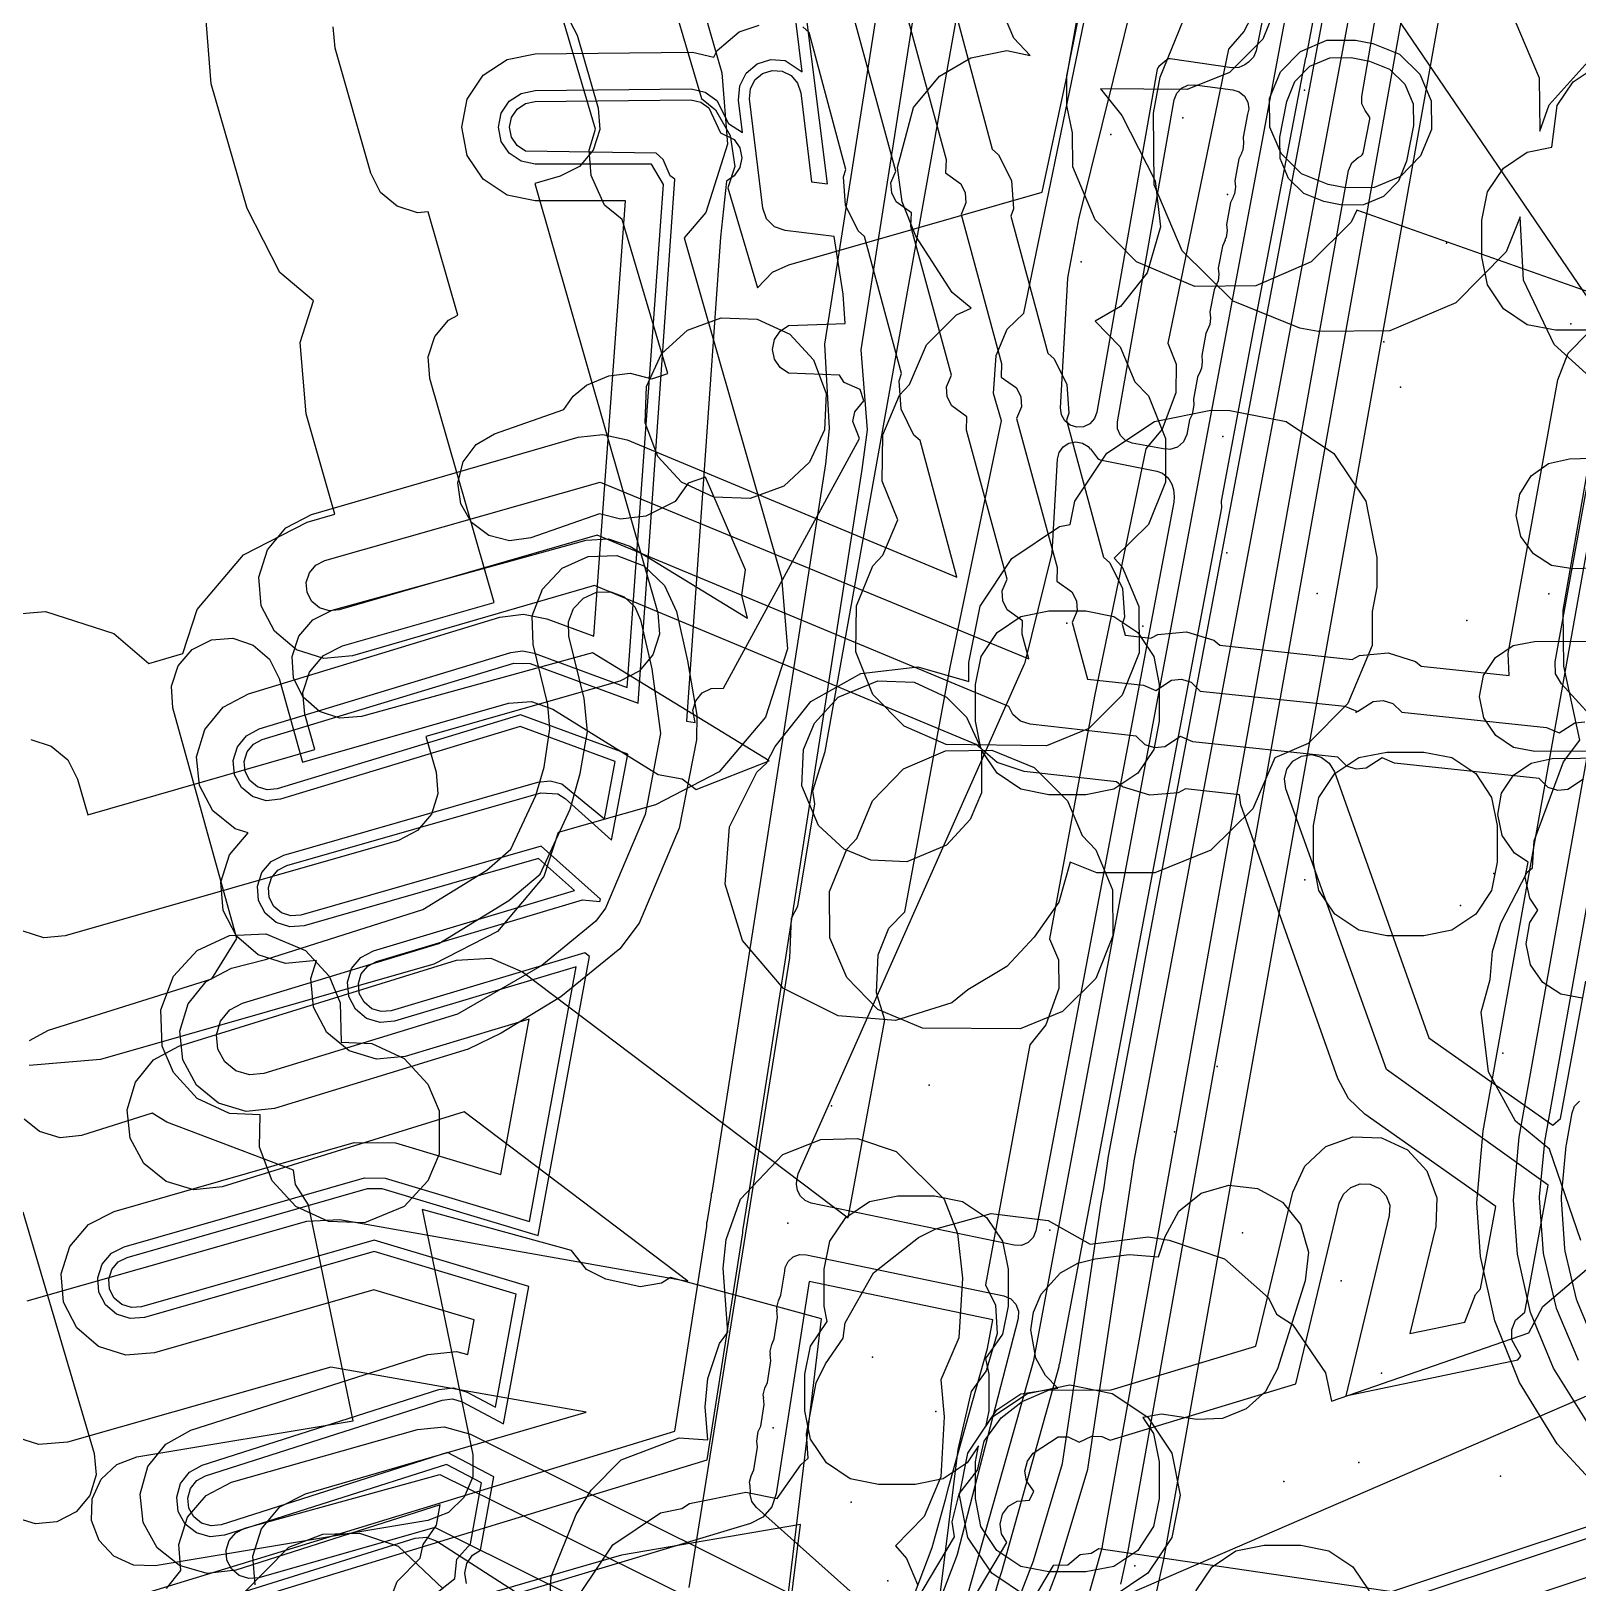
# Model space of a CAD drawing. Header units: metres. Extents: x 3158 to 3711, y 9867 to 11440.
# Drawn here: x 3222.8 to 3264.88, y 10151.69 to 10193.91 of the extents above; entities that cross this region are included whole.
import ezdxf

# ---------------------------------------------------------------- set-up
doc = ezdxf.new("R2010")
doc.units = ezdxf.units.M
for name, color, linetype in [('AI_GREENING_EXCLUSIONS', 1, 'Continuous'), ('AI_GREENING_LAWN', 82, 'Continuous'), ('AI_GREENING_REJECTED', 6, 'Continuous')]:
    doc.layers.add(name, color=color, linetype=linetype)

msp = doc.modelspace()

# ---------------------------------------------------------------- linework, layer by layer
at = {"layer": 'AI_GREENING_EXCLUSIONS'}
for points in [[(3302.991, 10160.077), (3298.639, 10158.735), (3294.008, 10157.238), (3293.84, 10157.145), (3276.48, 10151.582), (3274.729, 10151.181), (3272.797, 10151.068), (3270.903, 10151.29), (3269.089, 10151.831), (3267.396, 10152.673), (3265.864, 10153.8), (3264.315, 10155.478), (3263.287, 10157.147), (3262.616, 10158.82), (3262.23, 10160.571), (3262.129, 10162.034), (3262.295, 10163.994), (3267.082, 10190.755), (3267.713, 10195.067), (3268.015, 10196.834), (3268.123, 10197.539), (3268.373, 10200.876), (3269.659, 10229.756)], [(3302.687, 10161.029), (3298.334, 10159.688), (3293.703, 10158.191), (3293.535, 10158.098), (3276.175, 10152.535), (3274.51, 10152.157), (3272.755, 10152.067), (3271.035, 10152.281), (3269.39, 10152.784), (3267.855, 10153.561), (3266.469, 10154.596), (3265.159, 10156.016), (3264.209, 10157.532), (3263.59, 10159.05), (3263.228, 10160.639), (3263.127, 10162.103), (3263.28, 10163.818), (3268.069, 10190.595), (3268.703, 10194.923), (3269.008, 10196.71), (3269.115, 10197.41), (3269.372, 10200.823), (3270.657, 10229.693)], [(3239.901, 10195.91), (3241.037, 10192.072), (3241.422, 10191.767), (3241.815, 10191.069), (3241.947, 10190.22), (3241.757, 10189.641), (3242.561, 10186.926), (3242.973, 10187.344), (3243.409, 10187.549), (3250.305, 10189.525), (3250.985, 10192.706), (3253.603, 10207.561)], [(3222.236, 10150.294), (3240.308, 10155.818), (3241.179, 10161.389), (3241.18, 10161.493), (3241.204, 10161.549), (3241.309, 10162.222), (3241.309, 10162.284), (3241.324, 10162.318), (3244.419, 10182.13), (3244.523, 10183.1), (3244.394, 10185.393), (3247.348, 10204.22)], [(3222.524, 10149.335), (3241.191, 10155.041), (3242.158, 10161.219), (3242.159, 10161.289), (3242.175, 10161.327), (3242.289, 10162.058), (3242.288, 10162.081), (3242.296, 10162.097), (3245.407, 10181.977), (3245.553, 10183.062), (3245.382, 10185.238), (3248.336, 10204.067)], [(3249.237, 10150.132), (3250.067, 10152.298), (3250.855, 10154.946), (3251.92, 10162.07), (3251.978, 10162.391), (3252.111, 10163.298), (3252.872, 10167.335), (3253.125, 10168.732), (3259.551, 10202.807), (3259.508, 10203.76), (3257.664, 10194.184), (3257.471, 10193.178), (3257.47, 10193.174), (3256.041, 10185.755), (3255.173, 10181.123), (3255.18, 10180.939), (3251.134, 10159.585), (3250.773, 10157.658), (3250.761, 10157.616), (3250.753, 10157.575), (3249.201, 10151.991), (3249.122, 10151.781), (3248.963, 10151.217)], [(3261.646, 10203.047), (3252.633, 10152.568), (3252.437, 10151.66)], [(3262.643, 10202.963), (3253.604, 10152.327), (3253.399, 10151.387)], [(3254.99, 10201.565), (3270.248, 10179.145)], [(3254.99, 10201.565), (3270.248, 10179.145)], [(3240.703, 10151.572), (3243.444, 10168.699), (3243.484, 10169.779), (3243.654, 10170.102), (3244.122, 10172.886), (3244.067, 10173.244), (3244.397, 10174.312), (3249.092, 10200.487)], [(3240.703, 10151.572), (3243.444, 10168.699), (3243.484, 10169.779), (3243.654, 10170.102), (3244.122, 10172.886), (3244.067, 10173.244), (3244.397, 10174.312), (3249.092, 10200.487)], [(3233.675, 10151.299), (3234.325, 10151.815), (3234.382, 10152.342), (3234.754, 10152.758), (3235.057, 10154.413), (3234.103, 10154.919), (3228.064, 10152.989), (3227.676, 10152.945), (3227.301, 10153.053), (3226.996, 10153.296), (3226.807, 10153.637), (3226.763, 10154.025), (3226.871, 10154.4), (3227.114, 10154.705), (3227.455, 10154.894), (3233.895, 10156.953), (3234.288, 10156.996), (3234.668, 10156.884), (3235.435, 10156.477), (3235.997, 10159.546), (3232.136, 10160.707), (3225.885, 10158.916), (3225.496, 10158.884), (3225.124, 10159.003), (3224.826, 10159.255), (3224.648, 10159.602), (3224.616, 10159.991), (3224.735, 10160.362), (3224.987, 10160.66), (3225.334, 10160.839), (3231.867, 10162.71), (3232.431, 10162.707), (3236.359, 10161.526), (3237.631, 10168.452), (3232.687, 10166.971), (3232.299, 10166.935), (3231.926, 10167.049), (3231.625, 10167.298), (3231.442, 10167.642), (3231.406, 10168.031), (3231.52, 10168.404), (3231.769, 10168.705), (3232.113, 10168.887), (3237.579, 10170.525), (3236.604, 10171.397), (3230.227, 10169.57), (3229.838, 10169.538), (3229.467, 10169.657), (3229.169, 10169.909), (3228.99, 10170.256), (3228.958, 10170.645), (3229.077, 10171.016), (3229.329, 10171.314), (3229.676, 10171.493), (3236.584, 10173.472), (3236.917, 10173.509), (3237.243, 10173.434), (3238.395, 10172.479), (3238.691, 10174.04), (3236.107, 10174.991), (3229.585, 10173.011), (3229.197, 10172.972), (3228.823, 10173.085), (3228.522, 10173.333), (3228.338, 10173.677), (3228.299, 10174.065), (3228.413, 10174.439), (3228.66, 10174.74), (3229.004, 10174.924), (3235.847, 10177.002), (3236.166, 10177.045), (3236.482, 10176.984), (3239.012, 10176.053), (3240.002, 10189.736), (3239.675, 10190.288), (3236.515, 10190.288), (3236.132, 10190.365), (3235.808, 10190.581), (3235.591, 10190.906), (3235.515, 10191.288), (3235.591, 10191.671), (3235.808, 10191.996), (3236.132, 10192.212), (3236.515, 10192.288), (3240.758, 10192.334), (3241.138, 10192.246), (3241.456, 10192.019), (3241.774, 10191.393), (3242.152, 10191.148), (3242.047, 10192.024), (3242.077, 10192.413), (3242.254, 10192.761), (3242.55, 10193.015), (3242.921, 10193.136), (3243.31, 10193.106), (3243.772, 10192.797), (3243.304, 10196.637)], [(3234.65, 10151.68), (3234.599, 10151.955), (3234.657, 10152.222), (3234.813, 10152.446), (3235.027, 10152.583), (3235.392, 10154.576), (3234.132, 10155.244), (3227.973, 10153.275), (3227.701, 10153.244), (3227.439, 10153.319), (3227.225, 10153.49), (3227.093, 10153.728), (3227.062, 10154), (3227.137, 10154.262), (3227.307, 10154.476), (3227.546, 10154.608), (3233.986, 10156.667), (3234.262, 10156.697), (3234.527, 10156.618), (3235.656, 10156.02), (3236.34, 10159.756), (3232.138, 10161.02), (3225.802, 10159.204), (3225.53, 10159.182), (3225.27, 10159.265), (3225.061, 10159.442), (3224.936, 10159.684), (3224.914, 10159.957), (3224.997, 10160.217), (3225.174, 10160.425), (3225.416, 10160.55), (3231.95, 10162.422), (3232.344, 10162.419), (3236.594, 10161.142), (3237.99, 10168.734), (3237.86, 10168.834), (3232.601, 10167.259), (3232.329, 10167.233), (3232.068, 10167.313), (3231.858, 10167.487), (3231.73, 10167.729), (3231.704, 10168), (3231.784, 10168.262), (3231.958, 10168.472), (3232.199, 10168.6), (3237.802, 10170.278), (3238.274, 10170.231), (3238.286, 10170.295), (3236.681, 10171.731), (3230.144, 10169.859), (3229.872, 10169.836), (3229.612, 10169.919), (3229.404, 10170.096), (3229.279, 10170.339), (3229.256, 10170.611), (3229.339, 10170.871), (3229.516, 10171.079), (3229.759, 10171.204), (3236.667, 10173.184), (3237.128, 10173.157), (3237.327, 10173.032), (3238.591, 10171.901), (3239.033, 10174.234), (3236.116, 10175.307), (3229.498, 10173.298), (3229.226, 10173.271), (3228.965, 10173.35), (3228.754, 10173.523), (3228.625, 10173.764), (3228.598, 10174.036), (3228.677, 10174.297), (3228.85, 10174.508), (3229.091, 10174.637), (3235.934, 10176.715), (3236.379, 10176.702), (3239.312, 10175.623), (3240.313, 10189.882), (3240.187, 10189.966), (3239.992, 10190.409), (3239.806, 10190.588), (3236.247, 10190.642), (3236.02, 10190.794), (3235.868, 10191.021), (3235.815, 10191.288), (3235.868, 10191.556), (3236.02, 10191.783), (3236.247, 10191.935), (3236.515, 10191.988), (3240.749, 10192.034), (3241.015, 10191.973), (3241.237, 10191.814), (3241.55, 10191.138), (3241.927, 10190.956), (3242.079, 10190.729), (3242.132, 10190.461), (3242.079, 10190.193), (3241.927, 10189.966), (3241.713, 10189.823), (3241.553, 10188.301), (3240.63, 10175.139), (3240.861, 10175.094), (3240.803, 10175.43), (3240.884, 10175.691), (3241.059, 10175.901), (3241.301, 10176.027), (3241.639, 10176.032), (3245.336, 10182.822), (3245.152, 10183.284), (3245.206, 10183.552), (3245.456, 10183.845), (3245.352, 10184.158), (3244.922, 10184.35), (3244.79, 10184.548), (3243.402, 10184.601), (3243.175, 10184.753), (3243.023, 10184.98), (3242.97, 10185.248), (3243.023, 10185.516), (3243.175, 10185.743), (3243.402, 10185.895), (3244.946, 10185.948), (3244.894, 10186.747), (3244.644, 10188.317), (3243.313, 10188.478), (3243.022, 10188.581), (3242.805, 10188.799), (3242.702, 10189.089), (3242.345, 10192.06), (3242.366, 10192.332), (3242.49, 10192.576), (3242.697, 10192.754), (3242.957, 10192.838), (3243.229, 10192.817), (3243.473, 10192.694), (3243.65, 10192.486), (3243.735, 10192.227), (3244.026, 10189.802), (3244.462, 10189.749), (3243.603, 10196.613)], [(3222.764, 10166.45), (3223.278, 10166.731), (3227.72, 10168.123), (3228.395, 10169.222), (3226.661, 10175.501), (3226.618, 10176.084), (3226.802, 10176.64), (3227.184, 10177.083), (3227.707, 10177.346), (3228.291, 10177.389), (3228.846, 10177.205), (3229.289, 10176.822), (3229.552, 10176.299), (3230.182, 10174.021), (3235.79, 10175.628), (3236.41, 10175.672), (3236.994, 10175.461), (3239.855, 10173.686), (3240.508, 10173.562), (3240.896, 10173.278), (3242.877, 10174.06), (3238.075, 10176.992), (3231.786, 10175.26), (3231.203, 10175.217), (3230.647, 10175.402), (3230.205, 10175.784), (3229.942, 10176.308), (3229.9, 10176.891), (3230.084, 10177.447), (3230.467, 10177.89), (3230.99, 10178.152), (3237.904, 10180.057), (3238.512, 10180.096), (3239.084, 10179.891), (3242.289, 10177.934), (3242.132, 10178.563), (3242.23, 10179.252), (3241.142, 10181.774), (3240.679, 10181.613), (3240.318, 10181.112), (3239.521, 10180.713), (3238.838, 10180.626), (3238.261, 10180.77), (3236.398, 10180.12), (3235.818, 10180.039), (3235.252, 10180.186), (3234.785, 10180.538), (3234.488, 10181.043), (3234.407, 10181.622), (3234.553, 10182.189), (3234.906, 10182.656), (3235.41, 10182.953), (3237.289, 10183.608), (3237.546, 10183.977), (3237.911, 10184.27), (3238.515, 10184.524), (3239.095, 10184.605), (3239.683, 10184.442), (3240.122, 10184.596), (3238.883, 10188.781), (3238.4, 10189.166), (3238.04, 10189.981), (3237.985, 10190.667), (3238.156, 10191.236), (3237.037, 10195.018)], [(3256.771, 10194.841), (3256.303, 10193.688), (3255.397, 10192.782), (3254.244, 10192.314), (3251.887, 10192.336), (3252.473, 10191.609), (3253.375, 10189.833), (3253.525, 10188.585), (3253.161, 10187.333), (3252.43, 10186.414), (3251.746, 10186.019), (3252.428, 10185.318), (3252.825, 10184.368), (3253.195, 10183.98), (3253.662, 10182.826), (3253.662, 10181.639), (3253.195, 10180.486), (3252.262, 10179.568), (3252.477, 10179.335), (3252.93, 10178.252), (3252.944, 10176.994), (3252.477, 10175.841), (3251.57, 10174.935), (3250.417, 10174.467), (3247.692, 10174.503), (3246.551, 10174.995), (3245.702, 10175.863), (3245.235, 10177.016), (3245.249, 10178.274), (3245.702, 10179.357), (3245.974, 10179.648), (3245.974, 10179.648), (3246.377, 10180.611), (3245.953, 10181.661), (3245.967, 10182.919), (3246.42, 10184.002), (3246.692, 10184.293), (3247.16, 10185.375), (3247.97, 10186.185), (3248.368, 10186.367), (3247.853, 10186.797), (3246.864, 10188.329), (3246.497, 10189.265), (3246.373, 10190.196), (3246.801, 10191.826), (3247.507, 10192.679), (3248.366, 10193.181), (3249.342, 10193.375), (3249.978, 10193.242), (3249.529, 10193.71), (3249.075, 10194.793)], [(3221.248, 10177.953), (3223.192, 10178.114), (3225.05, 10177.519), (3226.009, 10176.707), (3226.933, 10176.971), (3227.316, 10178.168), (3228.577, 10179.656), (3230.311, 10180.549), (3231.068, 10180.766), (3230.286, 10183.495), (3230.125, 10185.439), (3230.486, 10186.566), (3229.571, 10187.341), (3228.678, 10189.076), (3227.705, 10192.475), (3227.543, 10194.419)], [(3241.019, 10194.759), (3241.588, 10192.774), (3241.749, 10190.83), (3241.154, 10188.972), (3240.566, 10188.278), (3243.212, 10179.044), (3243.373, 10177.1), (3242.777, 10175.242), (3241.517, 10173.753), (3239.782, 10172.86), (3237.135, 10172.102), (3236.752, 10170.906), (3235.491, 10169.417), (3233.757, 10168.524), (3224.693, 10165.927), (3222.749, 10165.766)], [(3246.584, 10194.467), (3247.689, 10190.413), (3247.676, 10190.046), (3248.089, 10189.748), (3248.211, 10189.504), (3248.23, 10189.231), (3248.096, 10188.918), (3249.2, 10184.864), (3249.187, 10184.496), (3249.601, 10184.199), (3249.722, 10183.954), (3249.741, 10183.682), (3249.607, 10183.368), (3250.712, 10179.314), (3250.699, 10178.947), (3251.112, 10178.649), (3251.234, 10178.405), (3251.253, 10178.132), (3251.119, 10177.819), (3251.539, 10176.278), (3253.058, 10176.118), (3253.396, 10175.972), (3253.823, 10176.25), (3254.095, 10176.274), (3254.356, 10176.193), (3254.599, 10175.955), (3258.54, 10175.539), (3258.878, 10175.394), (3259.306, 10175.671), (3259.578, 10175.696), (3259.838, 10175.615), (3260.082, 10175.376), (3264.023, 10174.96), (3264.361, 10174.815), (3264.788, 10175.092), (3265.06, 10175.117)], [(3247.944, 10194.424), (3248.947, 10190.692), (3249.117, 10190.544), (3249.465, 10189.845), (3249.52, 10189.067), (3249.455, 10188.874), (3250.459, 10185.142), (3250.629, 10184.994), (3250.977, 10184.296), (3251.031, 10183.517), (3250.967, 10183.325), (3251.97, 10179.593), (3252.14, 10179.445), (3252.488, 10178.746), (3252.543, 10177.968), (3252.478, 10177.775), (3252.559, 10177.477), (3253.255, 10177.391), (3253.454, 10177.496), (3254.232, 10177.567), (3254.977, 10177.336), (3255.133, 10177.206), (3258.738, 10176.813), (3258.937, 10176.918), (3259.714, 10176.989), (3260.459, 10176.757), (3260.615, 10176.627), (3263.006, 10176.375), (3262.975, 10176.977), (3264.327, 10184.416), (3264.614, 10185.142), (3265.156, 10185.702)], [(3265.678, 10184.067), (3264.231, 10185.376), (3263.396, 10187.133), (3263.307, 10188.852), (3262.923, 10187.902), (3261.555, 10186.512), (3259.759, 10185.75), (3257.808, 10185.734), (3257.309, 10185.829), (3255.5, 10186.561), (3255.5, 10186.561), (3254.11, 10187.929), (3253.348, 10189.725), (3253.332, 10191.676), (3253.517, 10192.648), (3254.249, 10194.456)], [(3263.062, 10194.43), (3263.824, 10192.634), (3263.836, 10191.179), (3264.094, 10191.903), (3265.399, 10193.347)], [(3237.387, 10194.315), (3237.655, 10193.795), (3238.223, 10191.81), (3238.271, 10191.227), (3238.093, 10190.669), (3237.715, 10190.223), (3237.194, 10189.955), (3236.502, 10189.757), (3239.847, 10178.08), (3239.895, 10177.497), (3239.717, 10176.939), (3239.338, 10176.493), (3238.818, 10176.225), (3233.544, 10174.714), (3233.821, 10173.744), (3233.87, 10173.161), (3233.691, 10172.603), (3233.313, 10172.157), (3232.793, 10171.889), (3223.729, 10169.292), (3223.146, 10169.244), (3222.589, 10169.422)], [(3222.7, 10159.368), (3230.305, 10161.534), (3231.201, 10161.579), (3240.67, 10159.906), (3234.578, 10164.505), (3228.003, 10162.469), (3227.227, 10162.388), (3226.479, 10162.61), (3225.873, 10163.102), (3225.501, 10163.788), (3225.42, 10164.564), (3225.643, 10165.312), (3226.134, 10165.918), (3226.82, 10166.29), (3234.374, 10168.629), (3235.31, 10168.688), (3236.17, 10168.314), (3245.031, 10161.627), (3246.027, 10167.006), (3245.795, 10167.745), (3245.846, 10168.776), (3246.135, 10169.501), (3246.571, 10169.949), (3247.804, 10176.603), (3249.193, 10183.304), (3248.977, 10184.048), (3249.05, 10185.077), (3249.354, 10185.796), (3249.801, 10186.235), (3251.446, 10194.172)], [(3222.795, 10174.636), (3223.353, 10174.458), (3223.799, 10174.079), (3224.067, 10173.559), (3224.345, 10172.589), (3230.524, 10174.36), (3230.246, 10175.329), (3230.198, 10175.913), (3230.377, 10176.47), (3230.755, 10176.917), (3231.275, 10177.185), (3235.396, 10178.365), (3233.65, 10184.459), (3233.602, 10185.042), (3233.781, 10185.6), (3234.159, 10186.046), (3234.407, 10186.174), (3233.602, 10188.986), (3233.315, 10188.962), (3232.757, 10189.141), (3232.311, 10189.519), (3232.043, 10190.039), (3231.069, 10193.438), (3231.021, 10194.022)], [(3232.436, 10150.873), (3232.758, 10151.731), (3233.384, 10152.37), (3233.465, 10152.741), (3233.83, 10153.266), (3233.931, 10153.814), (3228.368, 10152.037), (3227.593, 10151.949), (3226.843, 10152.164), (3226.232, 10152.65), (3225.854, 10153.333), (3225.766, 10154.108), (3225.982, 10154.858), (3226.468, 10155.469), (3227.151, 10155.847), (3233.591, 10157.905), (3234.377, 10157.992), (3234.679, 10157.903), (3234.852, 10158.846), (3232.129, 10159.665), (3226.16, 10157.955), (3225.382, 10157.89), (3224.639, 10158.128), (3224.044, 10158.633), (3223.687, 10159.326), (3223.622, 10160.104), (3223.86, 10160.847), (3224.364, 10161.443), (3225.058, 10161.8), (3231.592, 10163.672), (3232.719, 10163.664), (3235.577, 10162.805), (3236.35, 10167.025), (3232.974, 10166.013), (3232.197, 10165.94), (3231.451, 10166.169), (3230.85, 10166.666), (3230.484, 10167.355), (3230.411, 10168.132), (3230.562, 10168.626), (3229.725, 10168.544), (3228.982, 10168.782), (3228.386, 10169.287), (3228.029, 10169.981), (3227.964, 10170.758), (3228.203, 10171.501), (3228.706, 10172.096), (3228.352, 10172.203), (3227.749, 10172.698), (3227.381, 10173.386), (3227.304, 10174.163), (3227.531, 10174.91), (3228.025, 10175.513), (3228.714, 10175.881), (3235.556, 10177.959), (3236.195, 10178.044), (3236.827, 10177.922), (3238.111, 10177.45), (3238.967, 10189.288), (3236.515, 10189.288), (3235.75, 10189.441), (3235.101, 10189.874), (3234.667, 10190.523), (3234.515, 10191.288), (3234.667, 10192.054), (3235.101, 10192.703), (3235.75, 10193.136), (3236.515, 10193.288), (3240.79, 10193.334), (3241.376, 10193.198), (3241.468, 10193.379), (3242.06, 10193.887), (3242.602, 10194.064)], [(3226.487, 10151.546), (3226.875, 10152.027), (3226.817, 10152.738), (3227.057, 10153.481), (3227.562, 10154.076), (3228.256, 10154.432), (3233.31, 10155.871), (3234.042, 10155.939), (3234.75, 10155.738), (3246.191, 10150.034), (3247.921, 10152.946), (3247.86, 10153.356), (3248.047, 10154.113), (3248.542, 10154.76), (3248.724, 10155.554), (3249.188, 10156.182), (3249.759, 10156.633), (3250.477, 10156.938), (3252.183, 10156.944), (3256.113, 10158.137), (3257.12, 10162.323), (3257.446, 10163.031), (3258.02, 10163.561), (3258.752, 10163.831), (3259.532, 10163.8), (3260.24, 10163.473), (3260.77, 10162.9), (3261.04, 10162.168), (3261.009, 10161.388), (3260.308, 10158.475), (3261.799, 10158.786), (3262.087, 10159.543), (3262.228, 10159.689), (3262.641, 10161.933), (3259.078, 10164.446), (3258.636, 10164.872), (3258.345, 10165.412), (3255.706, 10172.859), (3255.667, 10173.127), (3254.205, 10173.294), (3254.006, 10173.189), (3253.229, 10173.118), (3252.484, 10173.35), (3252.328, 10173.48), (3249.816, 10173.762), (3249.075, 10174.008), (3248.506, 10174.499), (3238.126, 10178.821), (3231.541, 10176.91), (3230.764, 10176.843), (3230.02, 10177.079), (3229.423, 10177.581), (3229.063, 10178.274), (3228.996, 10179.051), (3229.232, 10179.795), (3229.734, 10180.392), (3230.427, 10180.752), (3237.687, 10182.858), (3238.357, 10182.935), (3239.013, 10182.784), (3247.986, 10179.049), (3246.985, 10182.77), (3246.815, 10182.918), (3246.467, 10183.617), (3246.412, 10184.395), (3246.477, 10184.588), (3245.473, 10188.32), (3245.303, 10188.468), (3244.955, 10189.166), (3244.901, 10189.945), (3244.965, 10190.137), (3243.962, 10193.869), (3243.792, 10194.017)], [(3265.03, 10173.556), (3264.602, 10173.278), (3264.33, 10173.253), (3264.07, 10173.334), (3263.826, 10173.573), (3259.885, 10173.989), (3259.547, 10174.134), (3259.12, 10173.857), (3258.848, 10173.832), (3258.587, 10173.913), (3258.344, 10174.152), (3254.403, 10174.568), (3254.065, 10174.713), (3253.637, 10174.436), (3253.365, 10174.411), (3253.105, 10174.492), (3252.861, 10174.73), (3249.976, 10175.052), (3249.717, 10175.138), (3249.51, 10175.317), (3249.4, 10175.535), (3238.203, 10180.197), (3231.179, 10178.159), (3230.907, 10178.135), (3230.646, 10178.218), (3230.437, 10178.393), (3230.312, 10178.636), (3230.288, 10178.908), (3230.371, 10179.168), (3230.546, 10179.377), (3230.789, 10179.503), (3238.284, 10181.637), (3249.938, 10176.828), (3249.755, 10177.499), (3249.768, 10177.867), (3249.354, 10178.164), (3249.233, 10178.409), (3249.214, 10178.681), (3249.348, 10178.995), (3248.243, 10183.049), (3248.256, 10183.416), (3247.843, 10183.714), (3247.721, 10183.958), (3247.702, 10184.231), (3247.836, 10184.544), (3246.732, 10188.598), (3246.745, 10188.966), (3246.331, 10189.263), (3246.21, 10189.508), (3246.191, 10189.78), (3246.325, 10190.094), (3245.22, 10194.148)], [(3255.988, 10194.272), (3255.793, 10193.897), (3255.374, 10193.414), (3253.717, 10185.419), (3253.95, 10184.843), (3253.943, 10184.063), (3253.568, 10183.075), (3253.121, 10182.546), (3251.725, 10175.812), (3250.504, 10169.217), (3250.749, 10168.646), (3250.76, 10167.866), (3250.406, 10166.87), (3249.97, 10166.332), (3248.761, 10159.804), (3249.032, 10159.253), (3249.082, 10158.475), (3248.779, 10157.462), (3248.371, 10156.902), (3248.014, 10155.326), (3245.712, 10136.809)], [(3265.795, 10186.588), (3258.86, 10189.039), (3258.704, 10188.705), (3257.623, 10187.625), (3256.115, 10186.978), (3254.454, 10186.962), (3252.868, 10187.625), (3251.745, 10188.769), (3251.141, 10190.214), (3251.125, 10191.134), (3250.976, 10191.884), (3250.976, 10192.686), (3251.28, 10194.217)], [(3265.264, 10185.766), (3264.264, 10185.766), (3263.499, 10185.918), (3262.85, 10186.352), (3262.416, 10187.001), (3262.264, 10187.766), (3262.264, 10188.766), (3262.416, 10189.531), (3262.85, 10190.18), (3263.499, 10190.614), (3264.163, 10190.746), (3264.315, 10191.879), (3264.749, 10192.528), (3265.398, 10192.962)], [(3264.957, 10161.007), (3264.101, 10163.491), (3263.18, 10164.254), (3262.444, 10165.593), (3262.243, 10167.222), (3262.485, 10168.111), (3262.551, 10168.872), (3262.775, 10169.642), (3263.495, 10171.027), (3263.637, 10171.147), (3263.684, 10171.878), (3264.48, 10174.025), (3264.924, 10174.617), (3264.496, 10176.633), (3264.47, 10178.155), (3265.515, 10184.109)], [(3265.673, 10174.786), (3264.427, 10176.147), (3264.27, 10176.426), (3264.254, 10176.745), (3265.606, 10184.183)], [(3272.513, 10179.506), (3264.738, 10179.276), (3264.161, 10179.373), (3263.665, 10179.683), (3263.326, 10180.16), (3263.194, 10180.73), (3263.292, 10181.308), (3263.602, 10181.804), (3264.079, 10182.143), (3264.649, 10182.274), (3272.43, 10182.505)], [(3270.957, 10174.328), (3263.701, 10174.306), (3263.127, 10174.418), (3262.639, 10174.742), (3262.312, 10175.227), (3262.196, 10175.801), (3262.309, 10176.375), (3262.632, 10176.863), (3263.118, 10177.19), (3263.692, 10177.306), (3271.514, 10177.33)], [(3246.795, 10148.506), (3249.341, 10152.79), (3249.199, 10153.025), (3249.158, 10153.295), (3249.224, 10153.56), (3249.386, 10153.78), (3249.62, 10153.921), (3249.957, 10153.945), (3250.073, 10154.191), (3249.876, 10154.466), (3249.835, 10154.736), (3249.901, 10155.001), (3250.063, 10155.221), (3250.742, 10155.666), (3251.015, 10155.668), (3251.31, 10155.525), (3251.655, 10155.681), (3251.928, 10155.675), (3252.152, 10155.576), (3257.203, 10157.11), (3258.384, 10162.019), (3258.498, 10162.267), (3258.699, 10162.452), (3258.955, 10162.547), (3259.228, 10162.536), (3259.476, 10162.422), (3259.661, 10162.221), (3259.756, 10161.965), (3259.745, 10161.692), (3258.565, 10156.784), (3263.243, 10157.758), (3263.325, 10157.863), (3263.082, 10158.31), (3263.078, 10158.583), (3263.178, 10158.837), (3263.435, 10159.062), (3264.069, 10162.516), (3259.672, 10165.657), (3256.931, 10173.293), (3256.892, 10173.563), (3256.959, 10173.828), (3257.123, 10174.047), (3257.357, 10174.186), (3257.628, 10174.226), (3257.892, 10174.159), (3258.111, 10173.995), (3258.251, 10173.76), (3260.816, 10166.524), (3264.189, 10164.145), (3264.401, 10164.324), (3265.088, 10168.062)], [(3264.988, 10167.604), (3264.412, 10167.709), (3263.921, 10168.027), (3263.588, 10168.509), (3263.466, 10169.081), (3263.571, 10169.657), (3263.789, 10169.993), (3263.565, 10170.316), (3263.443, 10170.888), (3263.518, 10171.3), (3263.147, 10171.541), (3262.816, 10172.024), (3262.695, 10172.596), (3262.801, 10173.172), (3263.12, 10173.662), (3263.603, 10173.994), (3264.175, 10174.115), (3271.098, 10174.204)], [(3242.523, 10144.127), (3244.304, 10158.874), (3240.191, 10160.001), (3239.947, 10159.847), (3239.371, 10159.747), (3238.432, 10159.959), (3237.909, 10160.22), (3237.5, 10160.739), (3233.441, 10161.852), (3234.815, 10155.178), (3234.816, 10154.579), (3234.583, 10154.027), (3234.152, 10153.61), (3233.592, 10153.396), (3226.175, 10152.16), (3225.59, 10152.179), (3225.057, 10152.42), (3224.656, 10152.846), (3224.449, 10153.394), (3224.467, 10153.979), (3224.708, 10154.512), (3225.135, 10154.913), (3225.682, 10155.12), (3231.562, 10156.099), (3230.352, 10161.976), (3229.993, 10162.535), (3229.943, 10162.922), (3226.494, 10164.224), (3226.098, 10164.471), (3224.175, 10163.868), (3223.593, 10163.805), (3223.031, 10163.97), (3222.613, 10164.307)], [(3236.873, 10150.602), (3236.953, 10151.856), (3237.624, 10153.551), (3238.032, 10154.216), (3238.856, 10155.038), (3240.431, 10155.637), (3241.206, 10155.588), (3241.134, 10156.482), (3241.214, 10157.257), (3241.525, 10158.204), (3241.753, 10158.514), (3241.625, 10160.256), (3241.705, 10161.031), (3242.094, 10162.129), (3243.254, 10163.351), (3244.284, 10163.758), (3245.278, 10163.785), (3246.328, 10163.433), (3247.638, 10162.128), (3247.999, 10161.199), (3248.132, 10159.982), (3248.038, 10158.356), (3247.547, 10157.216), (3247.641, 10156.208), (3247.547, 10154.582), (3247.094, 10153.498), (3246.318, 10152.7), (3246.61, 10152.358), (3246.91, 10151.648)], [(3222.575, 10161.792), (3224.52, 10155.215), (3224.573, 10154.633), (3224.399, 10154.074), (3224.025, 10153.624), (3223.507, 10153.352), (3222.924, 10153.298), (3222.365, 10153.472)], [(3237.759, 10151.436), (3238.627, 10152.733), (3239.924, 10153.601), (3240.507, 10153.716), (3240.712, 10153.854), (3242.243, 10154.158), (3243.1, 10153.987), (3243.735, 10154.907), (3243.942, 10155.089), (3243.894, 10155.75), (3244.157, 10157.134), (3244.409, 10157.649), (3244.895, 10158.352), (3244.946, 10158.771), (3245.713, 10160.131), (3246.942, 10161.093), (3247.41, 10161.324), (3248.913, 10161.743), (3250.463, 10161.555), (3251.609, 10160.909), (3253.189, 10161.108), (3253.755, 10161.015), (3255.267, 10160.508), (3256.461, 10159.449), (3256.674, 10159.001), (3257.109, 10158.722), (3258.008, 10157.404), (3258.174, 10156.637), (3263.537, 10158.498), (3263.92, 10159.216), (3265.106, 10160.217)], [(3221.059, 10139.78), (3226.812, 10141.325), (3240.708, 10145.721), (3242.892, 10146.72), (3243.913, 10147.285), (3244.777, 10147.902), (3245.508, 10148.648), (3246.107, 10149.522), (3246.263, 10149.835), (3246.278, 10149.924), (3247.315, 10152.657), (3247.678, 10153.967), (3247.761, 10154.317), (3248.422, 10156.652), (3248.815, 10158.069), (3248.963, 10158.851), (3243.965, 10159.891), (3243.071, 10154.113), (3242.947, 10153.762), (3242.703, 10153.481), (3242.373, 10153.309), (3208.351, 10143.091)], [(3271.252, 10159.428), (3246.652, 10148.795)], [(3271.252, 10159.428), (3246.652, 10148.795)], [(3291.297, 10151.232), (3290.923, 10151.916), (3288.925, 10158.152), (3288.609, 10158.297), (3287.651, 10158.365), (3286.815, 10158.023), (3286.551, 10158.019), (3282.77, 10156.719), (3282.023, 10156.397), (3281.743, 10156.393), (3277.966, 10155.129), (3277.219, 10154.808), (3276.939, 10154.804), (3274.098, 10153.812), (3272.962, 10153.777), (3271.868, 10154.09), (3259.208, 10149.871)], [(3228.902, 10151.641), (3228.834, 10152.419), (3229.07, 10153.163), (3229.572, 10153.76), (3230.265, 10154.12), (3237.9, 10156.334), (3230.958, 10157.56), (3223.795, 10155.521), (3223.017, 10155.458), (3222.274, 10155.697)], [(3271.463, 10155.326), (3258.573, 10151.04)], [(3271.557, 10155.04), (3258.723, 10150.774)], [(3245.369, 10147.426), (3233.788, 10153.2), (3228.996, 10151.835), (3228.724, 10151.813), (3228.464, 10151.897), (3228.256, 10152.074), (3228.131, 10152.317), (3228.109, 10152.589), (3228.193, 10152.849), (3228.369, 10153.057), (3228.612, 10153.182), (3233.922, 10154.645), (3245.994, 10148.679)], [(3228.551, 10151.387), (3229.81, 10152.666), (3230.741, 10153.016), (3231.735, 10153.043), (3232.785, 10152.691), (3234.009, 10151.532)], [(3241.743, 10137.307), (3243.728, 10153.279), (3238.864, 10152.451), (3231.38, 10150.278)], [(3228.05, 10151.285), (3233.253, 10152.908), (3233.555, 10152.934), (3233.84, 10152.828), (3244.476, 10145.981)], [(3261.979, 10151.134), (3251.846, 10152.625), (3251.64, 10152.494), (3251.334, 10152.456), (3251, 10152.179), (3250.601, 10152.17), (3246.054, 10144.519)]]:
    msp.add_lwpolyline(points, dxfattribs=at)
for points in [[(3259.3, 10193.571), (3260.024, 10193.278), (3260.58, 10192.731), (3260.884, 10192.013), (3260.891, 10191.232), (3260.598, 10190.509), (3260.051, 10189.953), (3259.332, 10189.648), (3258.552, 10189.642), (3258.08, 10189.732), (3257.356, 10190.025), (3256.8, 10190.572), (3256.496, 10191.29), (3256.489, 10192.071), (3256.782, 10192.794), (3257.329, 10193.35), (3258.048, 10193.655), (3258.828, 10193.661), (3259.3, 10193.571)], [(3259.751, 10192.872), (3260.168, 10192.462), (3260.397, 10191.923), (3260.402, 10191.338), (3260.217, 10190.365), (3259.997, 10189.823), (3259.587, 10189.406), (3259.048, 10189.177), (3258.462, 10189.172), (3257.963, 10189.267), (3257.421, 10189.487), (3257.004, 10189.897), (3256.775, 10190.436), (3256.77, 10191.021), (3256.955, 10191.994), (3257.175, 10192.536), (3257.585, 10192.953), (3258.124, 10193.182), (3258.709, 10193.187), (3259.209, 10193.092), (3259.751, 10192.872)], [(3242.556, 10186.071), (3243.438, 10185.662), (3244.085, 10184.963), (3244.426, 10184.046), (3244.387, 10183.06), (3243.978, 10182.178), (3243.279, 10181.531), (3242.362, 10181.19), (3241.376, 10181.229), (3240.494, 10181.638), (3239.847, 10182.337), (3239.506, 10183.254), (3239.545, 10184.24), (3239.954, 10185.122), (3240.653, 10185.769), (3241.57, 10186.11), (3242.556, 10186.071)], [(3245.373, 10176.432), (3246.923, 10176.612), (3248.309, 10176.218), (3248.309, 10176.734), (3248.613, 10178.265), (3249.481, 10179.562), (3250.778, 10180.43), (3251.065, 10180.487), (3251.192, 10181.123), (3252.059, 10182.42), (3253.357, 10183.287), (3254.888, 10183.592), (3255.41, 10183.587), (3256.94, 10183.282), (3258.238, 10182.415), (3259.105, 10181.118), (3259.41, 10179.587), (3259.41, 10178.781), (3259.278, 10178.122), (3259.278, 10177.197), (3258.616, 10175.611), (3257.535, 10174.531), (3256.632, 10174.137), (3256.037, 10172.753), (3254.893, 10171.63), (3253.371, 10171.01), (3251.787, 10171.01), (3251.067, 10171.295), (3250.759, 10170.21), (3250.083, 10169.262), (3249.346, 10168.457), (3248.286, 10167.828), (3247.843, 10167.473), (3246.313, 10166.995), (3244.751, 10167.116), (3243.266, 10167.859), (3242.157, 10169.172), (3241.679, 10170.703), (3241.799, 10172.264), (3242.543, 10173.749), (3242.807, 10173.992), (3243.04, 10174.449), (3244.009, 10175.672), (3245.373, 10176.432)], [(3236.915, 10174.93), (3236.857, 10175.589), (3236.456, 10177.219), (3236.433, 10177.999), (3236.71, 10178.728), (3237.245, 10179.296), (3237.957, 10179.616), (3238.737, 10179.639), (3239.466, 10179.362), (3240.034, 10178.827), (3240.354, 10178.115), (3240.661, 10176.779), (3240.908, 10175.302), (3240.903, 10174.624), (3240.43, 10172.222), (3239.34, 10169.643), (3238.818, 10168.94), (3237.214, 10167.638), (3235.591, 10166.644), (3234.692, 10166.208), (3229.427, 10164.595), (3228.65, 10164.517), (3227.903, 10164.741), (3227.299, 10165.235), (3226.929, 10165.923), (3226.851, 10166.699), (3227.076, 10167.446), (3227.569, 10168.051), (3228.257, 10168.42), (3229.18, 10168.65), (3233.457, 10170.013), (3235.199, 10171.077), (3235.854, 10171.649), (3236.533, 10173.115), (3236.757, 10173.883), (3236.915, 10174.93)], [(3237.43, 10177.443), (3237.419, 10177.833), (3237.557, 10178.198), (3237.825, 10178.482), (3238.181, 10178.641), (3238.571, 10178.653), (3238.936, 10178.514), (3239.22, 10178.247), (3239.379, 10177.891), (3239.687, 10176.555), (3239.919, 10174.801), (3239.502, 10172.593), (3238.426, 10170.049), (3238.165, 10169.698), (3236.691, 10168.491), (3234.399, 10167.164), (3229.134, 10165.551), (3228.746, 10165.512), (3228.372, 10165.624), (3228.07, 10165.871), (3227.885, 10166.215), (3227.846, 10166.603), (3227.959, 10166.977), (3228.206, 10167.279), (3228.549, 10167.464), (3233.897, 10169.085), (3235.801, 10170.253), (3236.647, 10170.971), (3237.462, 10172.744), (3237.741, 10173.707), (3237.941, 10174.857), (3237.844, 10175.752), (3237.43, 10177.443)], [(3246.819, 10176.192), (3247.701, 10175.783), (3248.241, 10175.243), (3248.635, 10174.397), (3248.489, 10175.132), (3248.489, 10176.132), (3248.641, 10176.897), (3249.075, 10177.546), (3249.724, 10177.98), (3250.489, 10178.132), (3251.489, 10178.132), (3252.254, 10177.98), (3252.903, 10177.546), (3253.337, 10176.897), (3253.489, 10176.132), (3253.489, 10175.132), (3253.337, 10174.367), (3252.903, 10173.718), (3252.254, 10173.284), (3251.489, 10173.132), (3250.489, 10173.132), (3249.724, 10173.284), (3249.075, 10173.718), (3248.653, 10174.35), (3248.65, 10173.181), (3248.348, 10172.458), (3247.701, 10171.759), (3246.625, 10171.311), (3245.639, 10171.35), (3244.916, 10171.652), (3244.217, 10172.299), (3243.769, 10173.375), (3243.808, 10174.361), (3244.11, 10175.084), (3244.757, 10175.783), (3245.833, 10176.231), (3246.819, 10176.192)], [(3245.258, 10171.946), (3245.687, 10172.971), (3246.536, 10173.839), (3247.676, 10174.331), (3248.934, 10174.345), (3250.087, 10173.877), (3250.993, 10172.971), (3251.391, 10172.022), (3251.76, 10171.633), (3252.214, 10170.55), (3252.228, 10169.292), (3251.76, 10168.139), (3250.854, 10167.233), (3249.701, 10166.765), (3247.045, 10166.787), (3245.835, 10167.293), (3244.986, 10168.161), (3244.532, 10169.244), (3244.518, 10170.502), (3244.986, 10171.655), (3245.258, 10171.946)], [(3262.095, 10173.709), (3262.529, 10173.06), (3262.681, 10172.295), (3262.681, 10171.295), (3262.529, 10170.53), (3262.095, 10169.881), (3261.446, 10169.447), (3260.681, 10169.295), (3259.681, 10169.295), (3258.916, 10169.447), (3258.267, 10169.881), (3257.833, 10170.53), (3257.681, 10171.295), (3257.681, 10172.295), (3257.833, 10173.06), (3258.267, 10173.709), (3258.916, 10174.143), (3259.681, 10174.295), (3260.681, 10174.295), (3261.446, 10174.143), (3262.095, 10173.709)], [(3226.371, 10166.297), (3226.332, 10167.283), (3226.673, 10168.2), (3227.32, 10168.899), (3228.202, 10169.308), (3229.188, 10169.347), (3230.264, 10168.899), (3230.911, 10168.2), (3231.213, 10167.477), (3231.235, 10166.406), (3232.068, 10166.367), (3232.95, 10165.958), (3233.597, 10165.259), (3233.899, 10164.536), (3233.899, 10163.356), (3233.597, 10162.633), (3232.95, 10161.934), (3231.874, 10161.486), (3230.888, 10161.525), (3230.006, 10161.934), (3229.359, 10162.633), (3229.018, 10163.55), (3229.035, 10164.427), (3228.202, 10164.466), (3227.32, 10164.875), (3226.673, 10165.574), (3226.371, 10166.297)], [(3245.084, 10154.524), (3244.435, 10154.958), (3244.001, 10155.607), (3243.849, 10156.372), (3243.849, 10157.372), (3244.001, 10158.137), (3244.459, 10158.802), (3244.375, 10159.224), (3244.375, 10160.224), (3244.527, 10160.989), (3244.961, 10161.638), (3245.61, 10162.072), (3246.375, 10162.224), (3247.375, 10162.224), (3248.14, 10162.072), (3248.789, 10161.638), (3249.223, 10160.989), (3249.375, 10160.224), (3249.375, 10159.224), (3249.223, 10158.459), (3248.765, 10157.794), (3248.849, 10157.372), (3248.849, 10156.372), (3248.764, 10155.942), (3249.073, 10156.405), (3249.722, 10156.839), (3250.734, 10156.991), (3250.393, 10157.333), (3250.131, 10157.806), (3249.997, 10158.574), (3250.066, 10159.055), (3250.278, 10159.552), (3250.8, 10160.132), (3251.273, 10160.394), (3251.743, 10160.513), (3252.67, 10160.631), (3253.47, 10160.566), (3253.645, 10161.121), (3254.022, 10161.805), (3254.631, 10162.292), (3255.38, 10162.51), (3256.156, 10162.424), (3256.84, 10162.048), (3257.327, 10161.439), (3257.545, 10160.689), (3257.459, 10159.914), (3256.701, 10157.519), (3256.375, 10156.898), (3255.856, 10156.428), (3255.207, 10156.165), (3254.506, 10156.143), (3253.546, 10156.283), (3253.042, 10156.194), (3253.335, 10155.756), (3253.487, 10154.991), (3253.487, 10153.991), (3253.335, 10153.226), (3252.901, 10152.577), (3252.252, 10152.143), (3251.487, 10151.991), (3250.487, 10151.991), (3249.722, 10152.143), (3249.073, 10152.577), (3248.639, 10153.226), (3248.487, 10153.991), (3248.487, 10154.991), (3248.572, 10155.421), (3248.263, 10154.958), (3247.614, 10154.524), (3246.849, 10154.372), (3245.849, 10154.372), (3245.084, 10154.524)], [(3252.203, 10151.306), (3251.055, 10151.078), (3249.907, 10151.306), (3248.934, 10151.956), (3248.283, 10152.93), (3248.055, 10154.078), (3248.283, 10155.226), (3248.934, 10156.199), (3249.907, 10156.849), (3251.055, 10157.078), (3252.203, 10156.849), (3253.176, 10156.199), (3253.827, 10155.226), (3254.055, 10154.078), (3253.827, 10152.93), (3253.176, 10151.956), (3252.203, 10151.306)], [(3258.754, 10152.134), (3259.188, 10151.485), (3259.34, 10150.72), (3259.34, 10149.72), (3259.188, 10148.955), (3258.754, 10148.306), (3258.105, 10147.872), (3257.34, 10147.72), (3256.34, 10147.72), (3255.575, 10147.872), (3254.926, 10148.306), (3254.492, 10148.955), (3254.34, 10149.72), (3254.34, 10150.72), (3254.492, 10151.485), (3254.926, 10152.134), (3255.575, 10152.568), (3256.34, 10152.72), (3257.34, 10152.72), (3258.105, 10152.568), (3258.754, 10152.134)]]:
    msp.add_lwpolyline(points, close=True, dxfattribs=at)
at = {"layer": 'AI_GREENING_LAWN'}
for points in [[(3248.299, 10151.438), (3250.082, 10157.778), (3250.087, 10157.8), (3258.609, 10203.286), (3258.694, 10203.486), (3258.857, 10203.631), (3259.065, 10203.693), (3259.536, 10203.726), (3259.596, 10203.743), (3259.773, 10203.76), (3259.945, 10203.715), (3260.091, 10203.611), (3260.19, 10203.463), (3260.232, 10203.29), (3260.251, 10202.932), (3260.244, 10202.812), (3252.799, 10163.174), (3252.798, 10163.165), (3251.548, 10154.851), (3251.533, 10154.783), (3250.734, 10152.087), (3250.722, 10152.05), (3249.888, 10149.876)], [(3251.26, 10150.278), (3251.94, 10152.679), (3251.946, 10152.703), (3258.637, 10190.113), (3258.725, 10190.32), (3258.895, 10190.467), (3258.972, 10190.507), (3259.011, 10190.541), (3259.032, 10190.588), (3259.213, 10191.511), (3259.212, 10191.559), (3259.192, 10191.604), (3259.087, 10191.746), (3259.002, 10191.927), (3258.996, 10192.128), (3261.003, 10203.779)], [(3257.909, 10202.33), (3256.125, 10193.371), (3256.052, 10193.193), (3255.918, 10193.056), (3255.82, 10192.989), (3255.651, 10192.915), (3255.466, 10192.907), (3253.784, 10193.15), (3253.734, 10193.147), (3253.691, 10193.123), (3253.474, 10192.938), (3253.448, 10192.906), (3253.434, 10192.867), (3251.793, 10183.539), (3251.726, 10183.363), (3251.599, 10183.225), (3251.43, 10183.143), (3251.243, 10183.129), (3251.064, 10183.185), (3250.918, 10183.304), (3250.826, 10183.467), (3250.801, 10183.654), (3251.001, 10187.174), (3251.009, 10187.238), (3251.309, 10188.837), (3251.315, 10188.866), (3253.472, 10197.53)], [(3268.268, 10187.733), (3263.971, 10163.705), (3263.968, 10163.685), (3263.826, 10162.196), (3263.826, 10162.155), (3263.932, 10160.659), (3263.938, 10160.62), (3264.273, 10159.208), (3264.285, 10159.169), (3264.86, 10157.795), (3264.88, 10157.757)], [(3265.382, 10158.097), (3264.865, 10159.336), (3264.84, 10159.413), (3264.532, 10160.714), (3264.52, 10160.794), (3264.428, 10162.127), (3264.429, 10162.209), (3264.56, 10163.581), (3264.565, 10163.622), (3264.719, 10164.483), (3264.787, 10164.66), (3264.916, 10164.799)], [(3246.431, 10150.266), (3242.53, 10153.745), (3242.41, 10153.906), (3242.363, 10154.101), (3242.372, 10154.156), (3242.357, 10154.332), (3242.36, 10154.332), (3242.347, 10154.431), (3242.391, 10154.609), (3242.463, 10154.769), (3242.558, 10155.386), (3242.54, 10155.545), (3242.581, 10155.81), (3242.647, 10155.956), (3242.74, 10156.55), (3242.723, 10156.731), (3242.729, 10156.732), (3242.718, 10156.808), (3242.762, 10156.993), (3242.83, 10157.143), (3242.923, 10157.737), (3242.907, 10157.919), (3242.913, 10157.919), (3242.913, 10157.919), (3242.902, 10157.995), (3242.946, 10158.18), (3243.014, 10158.33), (3243.107, 10158.924), (3243.09, 10159.106), (3243.097, 10159.106), (3243.085, 10159.182), (3243.129, 10159.367), (3243.198, 10159.517), (3243.3, 10160.172), (3243.301, 10160.172), (3243.31, 10160.271), (3243.394, 10160.437), (3243.533, 10160.56), (3243.707, 10160.625), (3243.892, 10160.622), (3249.265, 10159.503), (3249.45, 10159.424), (3249.588, 10159.278), (3249.657, 10159.089), (3249.647, 10158.889), (3247.988, 10152.466), (3247.971, 10152.413), (3247.231, 10150.462)]]:
    msp.add_lwpolyline(points, dxfattribs=at)
for points in [[(3255.922, 10191.787), (3255.886, 10191.645), (3255.769, 10191.018), (3255.783, 10190.854), (3255.762, 10190.665), (3255.726, 10190.597), (3255.732, 10190.594), (3255.656, 10190.428), (3255.544, 10189.831), (3255.558, 10189.667), (3255.537, 10189.478), (3255.501, 10189.41), (3255.507, 10189.407), (3255.43, 10189.242), (3255.318, 10188.645), (3255.332, 10188.48), (3255.312, 10188.291), (3255.276, 10188.223), (3255.282, 10188.221), (3255.205, 10188.055), (3255.093, 10187.458), (3255.107, 10187.293), (3255.087, 10187.104), (3255.051, 10187.037), (3255.057, 10187.034), (3254.98, 10186.868), (3254.868, 10186.271), (3254.882, 10186.106), (3254.862, 10185.918), (3254.826, 10185.85), (3254.832, 10185.847), (3254.755, 10185.681), (3254.643, 10185.084), (3254.657, 10184.92), (3254.637, 10184.731), (3254.601, 10184.663), (3254.607, 10184.66), (3254.53, 10184.494), (3254.419, 10183.897), (3254.432, 10183.738), (3254.382, 10183.474), (3254.311, 10183.33), (3254.236, 10182.932), (3254.15, 10182.732), (3253.988, 10182.588), (3253.78, 10182.526), (3253.655, 10182.545), (3253.653, 10182.533), (3252.752, 10182.7), (3252.572, 10182.771), (3252.432, 10182.906), (3252.355, 10183.084), (3252.351, 10183.278), (3253.897, 10192.038), (3253.965, 10192.216), (3254.094, 10192.355), (3254.265, 10192.436), (3254.454, 10192.447), (3255.488, 10192.312), (3255.665, 10192.254), (3255.808, 10192.135), (3255.898, 10191.972), (3255.922, 10191.787)], [(3253.834, 10181.578), (3253.872, 10181.433), (3253.892, 10181.238), (3253.886, 10181.094), (3250.134, 10161.274), (3250.06, 10161.091), (3249.921, 10160.951), (3249.738, 10160.876), (3249.541, 10160.878), (3244.021, 10162.026), (3243.857, 10162.092), (3243.727, 10162.211), (3243.645, 10162.368), (3243.624, 10162.543), (3243.629, 10162.643), (3243.671, 10162.819), (3249.824, 10176.69), (3249.838, 10176.731), (3250.57, 10179.664), (3250.577, 10179.71), (3250.722, 10182.261), (3250.767, 10182.442), (3250.876, 10182.594), (3251.033, 10182.696), (3251.216, 10182.733), (3251.4, 10182.7), (3251.559, 10182.602), (3251.61, 10182.533), (3251.617, 10182.538), (3251.81, 10182.29), (3251.842, 10182.262), (3251.881, 10182.246), (3253.42, 10181.935), (3253.574, 10181.876), (3253.701, 10181.769), (3253.755, 10181.706), (3253.834, 10181.578)]]:
    msp.add_lwpolyline(points, close=True, dxfattribs=at)
at = {"layer": 'AI_GREENING_REJECTED'}
for p in [(3257.44, 10192.3), (3254.13, 10191.55), (3252.17, 10191.09), (3255.34, 10189.46), (3261.3, 10188.14), (3251.36, 10187.63), (3264.68, 10185.94), (3259.6, 10185.45), (3260.05, 10184.22), (3255.22, 10182.88), (3255.33, 10179.71), (3257.78, 10178.61), (3264.08, 10178.6), (3250.97, 10177.8), (3253.04, 10177.72), (3261.85, 10177.87), (3258.84, 10175.38), (3257.45, 10170.82), (3262.59, 10170.99), (3261.68, 10170.12), (3255.06, 10165.74), (3262.83, 10166.1), (3247.23, 10165.23), (3260.77, 10164.88), (3244.57, 10164.67), (3253.9, 10163.96), (3243.39, 10161.48), (3250.51, 10161.29), (3255.75, 10161.22), (3258.44, 10159.91), (3245.69, 10157.83), (3259.53, 10157.4), (3247.41, 10156.36), (3242.99, 10155.91), (3258.92, 10154.97), (3256.88, 10154.45), (3262.77, 10154.6), (3245.11, 10153.89), (3252.82, 10152.16), (3246.11, 10151.75)]:
    msp.add_point(p, dxfattribs=at)

doc.saveas('drawing.dxf')
